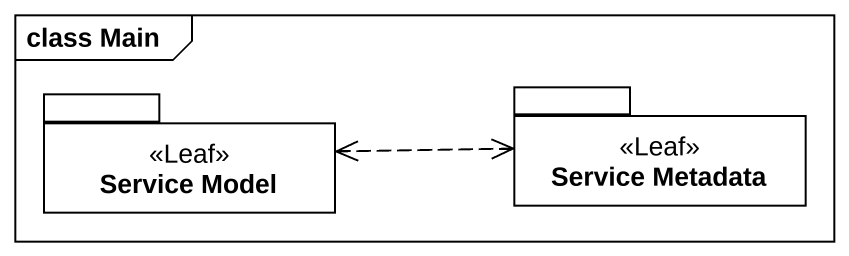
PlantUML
@startuml
mainframe class Main
package "Service Model" as Service_Model <<Leaf>> {
}
package "Service Metadata" as Service_Metadata <<Leaf>> {
}
Service_Model .right.> Service_Metadata
Service_Metadata .left.> Service_Model
@enduml
